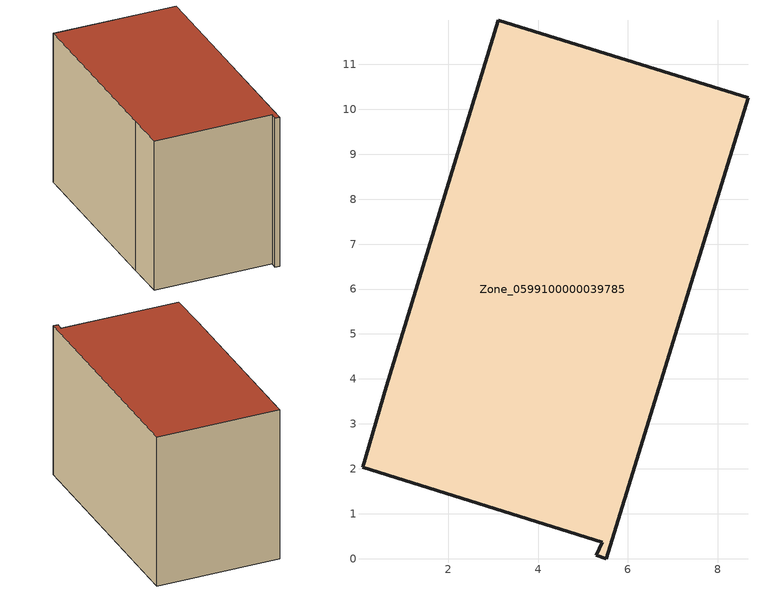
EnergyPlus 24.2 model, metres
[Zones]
Zone_0599100000039785
 floor ground (C_G): 5.43,0.37 0.09,2.03 0.62,3.83 3.12,11.98 8.67,10.25 5.52,0 5.29,0.07 z0
 wall outside (C_F): 8.67,10.25 3.12,11.98 0.62,3.83 0.09,2.03 5.43,0.37 5.29,0.07 5.52,0 8.67,10.25 z0:7.38
 roof outside (C_R): 5.29,0.07 5.52,0 8.67,10.25 3.12,11.98 0.62,3.83 0.09,2.03 5.43,0.37 z7.38
[BUILDING]
Pand.0599100000039785: North Axis=0; Terrain=City; Loads Convergence Tolerance Value=0.04; Temperature Convergence Tolerance Value=0.4; Solar Distribution=FullExterior; Maximum Number of Warmup Days=25; Minimum Number of Warmup Days=1
[Site:Location]
Rotterdam.The.Hague.AP_ZH_NLD Design_Conditions: Latitude=51.96; Longitude=4.45; Time Zone=1; Elevation=-4.5
[SITE:GROUNDTEMPERATURE:BUILDINGSURFACE]
18, 18, 18, 18, 18, 18, 18, 18, 18, 18, 18, 18
[MATERIAL] Thermal Absorptance=0.9; Solar Absorptance=0.7; Visible Absorptance=0.7
Name | Roughness | Thickness | Conductivity | Density | Specific Heat
G.TC.1946-1964 | MediumSmooth | 0.15 | 1 | 540 | 1210
F.TC.1946-1964 | Rough | 0.3 | 0.857143 | 1920 | 840
R.TC.1946-1964 | MediumRough | 0.2 | 0.235294 | 1500 | 1000
[CONSTRUCTION]
C_G: G.TC.1946-1964
C_F: F.TC.1946-1964
C_R: R.TC.1946-1964
[ZONE]
Zone_0599100000039785: Type=1; Multiplier=1; Ceiling Height=Autocalculate; Volume=Autocalculate; Floor Area=autocalculate; Part of Total Floor Area=Yes
[ZONEINFILTRATION:DESIGNFLOWRATE]
Infil_Zone_0599100000039785: Zone or ZoneList or Space or SpaceList=Zone_0599100000039785; Schedule=AlwaysOn; Design Flow Rate Calculation Method=Flow/Area; Flow Rate per Floor Area=0.003; Constant Term Coefficient=1; Temperature Term Coefficient=0; Velocity Term Coefficient=0; Velocity Squared Term Coefficient=0
[HVACTEMPLATE:ZONE:IDEALLOADSAIRSYSTEM]
Zone_0599100000039785: Maximum Heating Supply Air Temperature=50; Minimum Cooling Supply Air Temperature=13; Maximum Heating Supply Air Humidity Ratio=0.0156; Minimum Cooling Supply Air Humidity Ratio=0.0077; Heating Limit=NoLimit; Cooling Limit=NoLimit; Dehumidification Control Type=ConstantSensibleHeatRatio; Cooling Sensible Heat Ratio=0.7; Dehumidification Setpoint=60; Humidification Control Type=None; Humidification Setpoint=30; Outdoor Air Method=None; Outdoor Air Flow Rate per Person=0.00944; Outdoor Air Flow Rate per Zone Floor Area=0; Outdoor Air Flow Rate per Zone=0; Demand Controlled Ventilation Type=None; Outdoor Air Economizer Type=NoEconomizer; Heat Recovery Type=None; Sensible Heat Recovery Effectiveness=0.7; Latent Heat Recovery Effectiveness=0.65
[ZONECONTROL:THERMOSTAT]
ThermostatControl_Zone_0599100000039785: Zone or ZoneList=Zone_0599100000039785; Control Type Schedule=DualSetpointControlType; Control 1=Thermostat_Zone_0599100000039785; Temperature Difference Between Cutout And Setpoint=0
[THERMOSTATSETPOINT:DUALSETPOINT]
Thermostat_Zone_0599100000039785: Heating Setpoint Temperature Schedule=HeatingSetpoint_Zone_0599100000039785; Cooling Setpoint Temperature Schedule=CoolingSetpoint_Zone_0599100000039785
[SCHEDULE:COMPACT]
HeatingSetpoint_Zone_0599100000039785: Through: 12/31, For: AllDays, Until: 24:00, 21
CoolingSetpoint_Zone_0599100000039785: Through: 12/31, For: AllDays, Until: 24:00, 24
DualSetpointControlType: Through: 12/31, For: AllDays, Until: 24:00, 4
AlwaysOn: Through: 12/31, For: AllDays, Until: 24:00, 1
